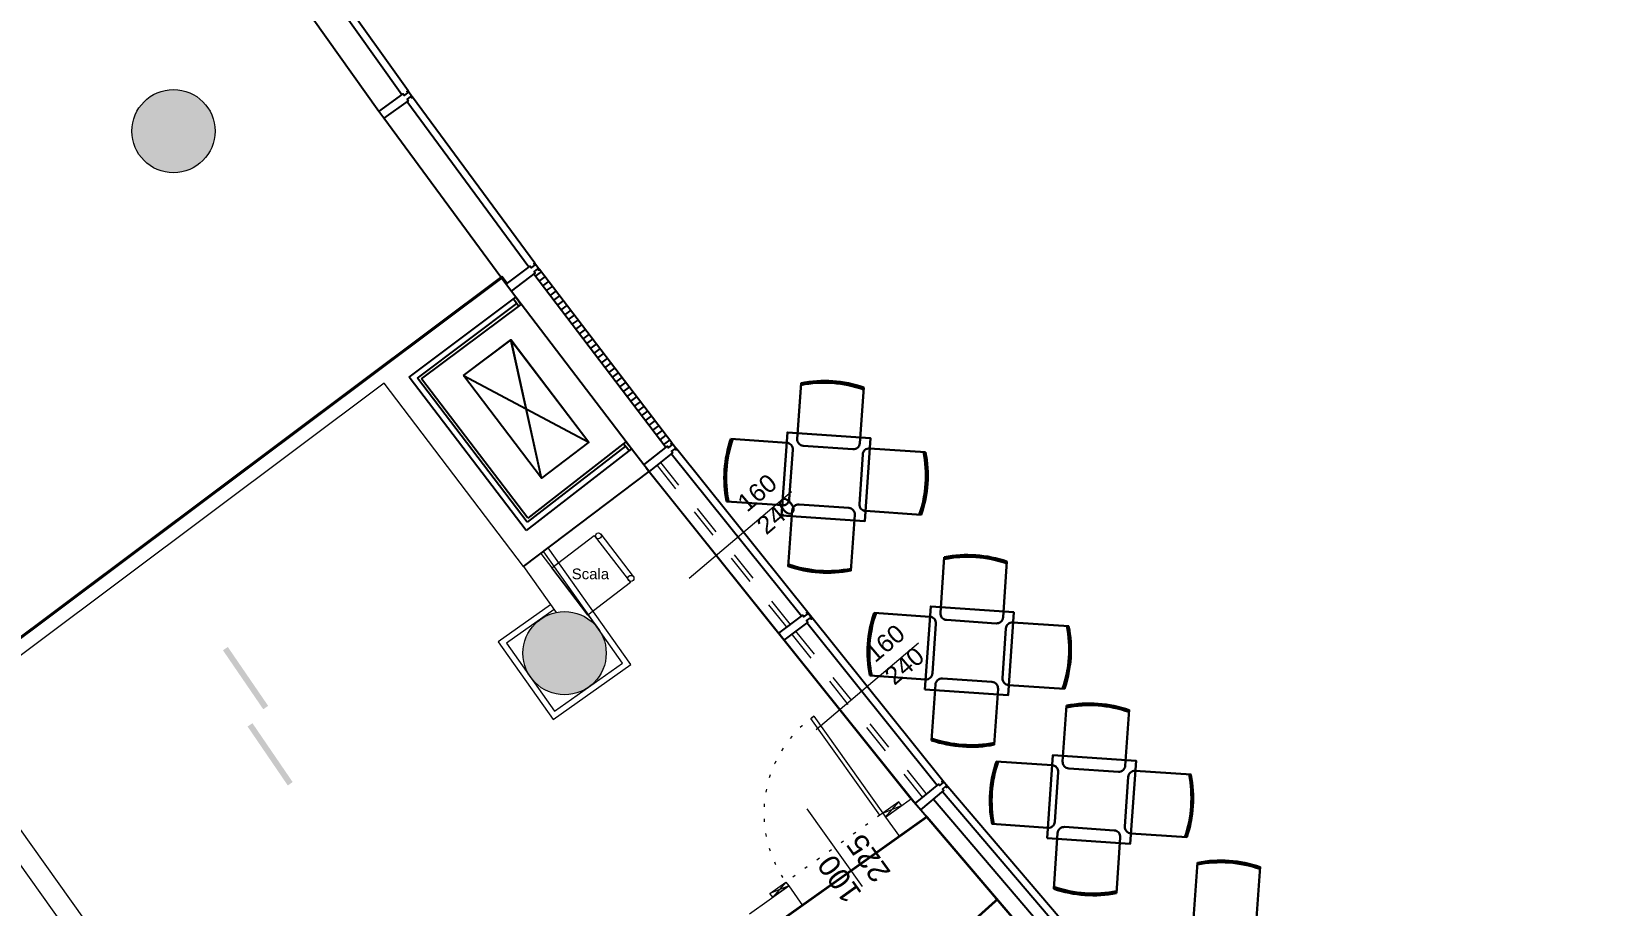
# Model space of a CAD drawing. Header units: centimetres. Extents: x 139057 to 200038, y 34824 to 80516.
# Drawn here: x 175220 to 176551, y 57329 to 58064 of the extents above; entities that cross this region are included whole.
import ezdxf

# ---------------------------------------------------------------- set-up
doc = ezdxf.new("R2010")
doc.units = ezdxf.units.CM
doc.header["$LTSCALE"] = 100
doc.linetypes.add('HIDDEN', pattern=[0.5, 0.25, -0.25])
doc.linetypes.add('HIDDEN4', pattern=[0.125, 0.025, -0.1])
doc.layers.get('0').update_dxf_attribs({"lineweight": 0})
for name, color, linetype in [('0.05', 57, 'Continuous'), ('0.10', 8, 'Continuous'), ('0.10 Intonaco', 8, 'Continuous'), ('0.20 Cartongessi', 70, 'Continuous'), ('0.20 Murature', 50, 'Continuous'), ('0.20 Vetrate', 3, 'Continuous')]:
    doc.layers.add(name, color=color, linetype=linetype)
for name, color, linetype, lineweight in [('410_STRUTTURE_001-AM_0', 7, 'Continuous', 0), ('430_TAVOLATI_001-AM_0', 3, 'Continuous', 0), ('439_TESTI_SERRAMENTI_001-AM_0', 11, 'Continuous', 0), ('440_SIMBOLI_001-AM_0', 31, 'Continuous', 0), ('441_SERRAMENTI_001-AM_0', 1, 'Continuous', 0), ('461_LAYOUT_SCHEMATICO_001-AM_0', 11, 'Continuous', 0), ('468_BAR_001-AM_0', 73, 'Continuous', 0), ('468_BAR_LAYOUT', 73, 'Continuous', 30)]:
    doc.layers.add(name, color=color, linetype=linetype, lineweight=lineweight)
doc.layers.add('giunti ottone', color=7, linetype='Continuous', true_color=0xcbbc95)
doc.styles.add('Arial', font='arial.ttf')
doc.styles.get("Standard").update_dxf_attribs({"font": 'arial.ttf'})

# ---------------------------------------------------------------- blocks, each defined once
blk = doc.blocks.new('PORTA-CELLA_GIR-100')
blk.add_line((50, -44), (50, 36))
at = {"linetype": 'HIDDEN4'}
blk.add_line((3, -4), (100, -4), dxfattribs=at)
at = {"linetype": 'Continuous'}
for points in [[(0, -4), (-16.5, 0)], [(0, 0), (-16.5, -4)], [(100, -4), (116.5, 0)], [(100, 0), (116.5, -4)]]:
    blk.add_lwpolyline(points, dxfattribs=at)
for points in [[(0, 0), (-16.5, 0), (-16.5, -4), (0, -4)], [(100, 0), (116.5, 0), (116.5, -4), (100, -4)]]:
    blk.add_lwpolyline(points, close=True, dxfattribs=at)
blk.add_lwpolyline([(0, -4), (3, -4), (3, -104), (0, -104)], close=True)
at = {"linetype": 'HIDDEN4'}
blk.add_arc((0, -4), 100, 270, 0, dxfattribs=at)
blk = doc.blocks.new('5.0 Sedia')
blk.add_lwpolyline([(28897.1, 6823.6), (28854.3, 6823.6, -0.414214), (28849.3, 6828.6), (28849.3, 6866.6, -0.414214), (28854.3, 6871.6), (28897.1, 6871.6)], format="xyb")
for centre, radius, start, end in [((28807.9, 6847.6), 90.9, 344.6824, 15.3176), ((28807.5, 6847.6), 92.7, 344.9999, 15.0001)]:
    blk.add_arc(centre, radius, start, end)

msp = doc.modelspace()

# ---------------------------------------------------------------- hatches: boundary and pattern name
at = {"layer": '0.05', "ltscale": 50}
h = msp.add_hatch(dxfattribs=at)
h.set_pattern_fill('ANSI31', color=256, scale=1.6, angle=350.66, style=0)
h.set_pattern_definition([(35.66, (173723.226, 66927.636), (-2.9615086, 4.1274528), [])])
h.paths.add_polyline_path([(175647.2, 57863.7), (175646.3, 57863.1), (175645.5, 57864.1), (175642.6, 57862), (175643.5, 57860.7), (175642.4, 57859.8), (175753.4, 57714), (175754.6, 57715), (175755.6, 57713.7), (175758.5, 57715.9), (175757.6, 57717), (175758.5, 57717.7)])
at = {"layer": '410_STRUTTURE_001-AM_0'}
h = msp.add_hatch(color=256, dxfattribs=at)
h.paths.add_polyline_path([(173097.4, 66917.9, 1), (173132.4, 66917.9, 1)])
h.paths.add_polyline_path([(172464, 67114.3), (172425.2, 67124.1), (172393.5, 66998), (172432.3, 66988.3)])
h.paths.add_polyline_path([(172268.8, 66557.1), (172239.6, 66564.2), (172225.4, 66505.9), (172254.6, 66498.8)])
h.paths.add_polyline_path([(171904.4, 66525.1, 1), (171974.4, 66525.1, 1)])
h.paths.add_polyline_path([(171852.2, 66563.6), (171803.4, 66574.4), (171792.5, 66525.6), (171841.4, 66514.8)])
h.paths.add_polyline_path([(171939.5, 67132.4), (171987.8, 67119.6), (172000.7, 67167.9), (171952.3, 67180.7)])
h.paths.add_polyline_path([(172118.8, 67125.7, 1), (172048.8, 67125.7, 1)])
h.paths.add_polyline_path([(171575.4, 65289.1), (171625, 65282.5), (171631.6, 65332.1), (171582, 65338.7)])
h.paths.add_polyline_path([(171698.3, 65301.5, 1), (171768.3, 65301.5, 1)])
h.paths.add_polyline_path([(172000.9, 65312), (171999.5, 65287), (172079.4, 65282.7), (172080.7, 65307.7)])
h.paths.add_polyline_path([(172504.9, 65260.4, 1), (172469.9, 65260.4, 1)])
h.paths.add_polyline_path([(173206.7, 65219.2, 1), (173276.7, 65219.2, 1)])
h.paths.add_polyline_path([(173189.9, 64670.8, 1), (173259.9, 64670.8, 1)])
h.paths.add_polyline_path([(171897.4, 64618.3), (171927.3, 64617.1), (171929.8, 64677), (171899.8, 64678.3)])
h.paths.add_polyline_path([(171707.6, 64680.9, 1), (171637.6, 64680.9, 1)])
h.paths.add_polyline_path([(171506.1, 64661.2), (171555.9, 64656.7), (171560.4, 64706.5), (171510.6, 64711)])
h.paths.add_polyline_path([(171463.9, 64032.1), (171513.9, 64030), (171515.9, 64080), (171466, 64082)])
h.paths.add_polyline_path([(171511.7, 63977.1), (171513.7, 64027), (171463.8, 64029.1), (171461.7, 63979.1)])
h.paths.add_polyline_path([(171605.5, 64055.9, 1), (171675.5, 64055.9, 1)])
h.paths.add_polyline_path([(171905.9, 64101.4), (171881, 64102.4), (171877.7, 64022.4), (171902.7, 64021.4)])
h.paths.add_polyline_path([(173199.6, 64122.3, 1), (173269.6, 64122.3, 1)])
h.paths.add_polyline_path([(173235.6, 63574.9, 1), (173305.6, 63574.9, 1)])
h.paths.add_polyline_path([(172861.4, 63523), (172858.6, 63552.9), (172798.9, 63547.5), (172801.6, 63517.6)])
h.paths.add_polyline_path([(172419.1, 63501.4, 1), (172489.1, 63501.4, 1)])
h.paths.add_polyline_path([(171880.4, 63484.6), (171855.5, 63485.7), (171852, 63405.8), (171877, 63404.7)])
h.paths.add_polyline_path([(171602.6, 63428, 1), (171672.6, 63428, 1)])
h.paths.add_polyline_path([(171448.5, 63390.7), (171498.5, 63390.5), (171498.7, 63440.5), (171448.7, 63440.7)])
h.paths.add_polyline_path([(171461, 62750.1), (171511, 62752.1), (171509, 62802), (171459, 62800.1)])
h.paths.add_polyline_path([(171629.1, 62798.4, 1), (171699.1, 62798.4, 1)])
h.paths.add_polyline_path([(171855.5, 62863.5), (171830.5, 62865), (171825.8, 62785.1), (171850.8, 62783.7)])
h.paths.add_polyline_path([(172533.4, 62914.1, 1), (172463.4, 62914.1, 1)])
h.paths.add_polyline_path([(172926.6, 62958.3), (172922.5, 62988.1), (172863, 62979.9), (172867.1, 62950.1)])
h.paths.add_polyline_path([(173367.8, 63029.8, 1), (173297.8, 63029.8, 1)])
h.paths.add_polyline_path([(173386.2, 62488.4, 1), (173456.2, 62488.4, 1)])
h.paths.add_polyline_path([(172594.1, 62403.9), (172652.5, 62417.8), (172638.6, 62476.2), (172580.2, 62462.3)])
h.paths.add_polyline_path([(171941.8, 62169.4), (171966.3, 62174.2), (171951.2, 62252.7), (171926.7, 62248)])
h.paths.add_polyline_path([(171685.3, 62168.5, 1), (171755.3, 62168.5, 1)])
h.paths.add_polyline_path([(171551.4, 62111.5), (171547.3, 62161.3), (171497.5, 62157.2), (171501.6, 62107.3)])
h.paths.add_polyline_path([(171564.3, 61513.1), (171570.7, 61463.5), (171620.3, 61469.8), (171613.9, 61519.4)])
h.paths.add_polyline_path([(171635.9, 61377.3), (171643.1, 61348.2), (171691.6, 61360.3), (171684.4, 61389.4)])
h.paths.add_polyline_path([(171771.4, 61539.7, 1), (171841.4, 61539.7, 1)])
h.paths.add_polyline_path([(172069.2, 61642.9), (172044.7, 61638.1), (172059.7, 61559.6), (172084.3, 61564.3)])
h.paths.add_polyline_path([(171984.3, 61420.4), (172013.8, 61426.1), (172004.3, 61475.2), (171974.8, 61469.5)])
h.paths.add_polyline_path([(172512.5, 61527.4), (172483, 61521.7), (172492.5, 61472.6), (172522, 61478.3)])
h.paths.add_polyline_path([(172945.8, 61590.3), (172938.9, 61619.4), (172890.2, 61607.9), (172897.2, 61578.7)])
h.paths.add_polyline_path([(173500.6, 61951.8, 1), (173570.6, 61951.8, 1)])
h.paths.add_polyline_path([(173059.6, 61182.9), (173051.1, 61211.7), (173003.2, 61197.4), (173011.7, 61168.7)])
h.paths.add_polyline_path([(172598, 61085.7), (172568.5, 61080), (172578, 61030.9), (172607.5, 61036.6)])
h.paths.add_polyline_path([(172067.7, 60879.1), (172097.1, 60884.8), (172087.6, 60933.9), (172058.2, 60928.2)])
h.paths.add_polyline_path([(171731, 60780.4), (171780.2, 60789.1), (171771.5, 60838.4), (171722.3, 60829.7)])
h.paths.add_polyline_path([(171678.8, 60771.2), (171728, 60779.9), (171719.4, 60829.2), (171670.1, 60820.5)])
h.paths.add_polyline_path([(171771.5, 60289), (171782, 60240.1), (171830.8, 60250.6), (171820.4, 60299.5)])
h.paths.add_polyline_path([(171833.8, 60251.2), (171882.7, 60261.7), (171872.2, 60310.6), (171823.3, 60300.1)])
h.paths.add_polyline_path([(172186.7, 60419.6), (172157.2, 60413.9), (172166.7, 60364.8), (172196.1, 60370.5)])
h.paths.add_polyline_path([(172673.1, 60539.2), (172702.6, 60544.9), (172693.1, 60594), (172663.6, 60588.3)])
h.paths.add_polyline_path([(173205.4, 60730.6), (173195.6, 60758.9), (173148.4, 60742.7), (173158.1, 60714.3)])
h.paths.add_polyline_path([(173311.7, 60297), (173358.2, 60315.4), (173347.1, 60343.3), (173300.7, 60324.8)])
h.paths.add_polyline_path([(172771.8, 60187), (172742.4, 60181.3), (172751.9, 60132.2), (172781.3, 60137.9)])
h.paths.add_polyline_path([(172312.4, 59877.6), (172282.9, 59871.9), (172292.4, 59822.8), (172321.9, 59828.5)])
h.paths.add_polyline_path([(173368.3, 59347.8), (173346.2, 59403.5), (173290.4, 59381.4), (173312.6, 59325.6)])
h.paths.add_polyline_path([(174210.9, 59878.9, 1), (174280.9, 59878.9, 1)])
h.paths.add_polyline_path([(174066.1, 60383.7, 1), (173996.1, 60383.7, 1)])
h.paths.add_polyline_path([(173620.9, 58923.5, 1), (173550.9, 58923.5, 1)])
h.paths.add_polyline_path([(173884.9, 58386.6, 1), (173814.9, 58386.6, 1)])
h.paths.add_polyline_path([(174449.7, 59385, 1), (174519.7, 59385, 1)])
h.paths.add_polyline_path([(174781.9, 58903.2, 1), (174711.9, 58903.2, 1)])
h.paths.add_polyline_path([(175067.1, 58434.5, 1), (174997.1, 58434.5, 1)])
h.paths.add_polyline_path([(175304.4, 57980, 1), (175374.4, 57980, 1)])
h.paths.add_polyline_path([(175703.2, 57540.9, 1), (175633.2, 57540.9, 1)])
h.paths.add_polyline_path([(175196.3, 56374.7, 1), (175126.3, 56374.7, 1)])
h.paths.add_polyline_path([(176052.7, 57118, 1), (175982.7, 57118, 1)])
h.paths.add_polyline_path([(176488.7, 56567.5, 1), (176418.7, 56567.5, 1)])
h.paths.add_polyline_path([(176794.8, 55975.9, 1), (176864.8, 55975.9, 1)])
h.paths.add_polyline_path([(175491.6, 55908.3, 1), (175561.6, 55908.3, 1)])
h.paths.add_polyline_path([(177107.5, 55348.5, 1), (177177.5, 55348.5, 1)])
h.paths.add_polyline_path([(177367.7, 55079.6), (177361, 55098.4), (177342.1, 55091.7), (177348.8, 55072.9)])
h.paths.add_polyline_path([(177392.9, 55032.3), (177376.2, 55079.4), (177347.9, 55069.4), (177364.7, 55022.3)])
h.paths.add_polyline_path([(177483.5, 54775.8), (177493.5, 54747.6), (177540.6, 54764.3), (177530.6, 54792.6)])
at = {"layer": '468_BAR_001-AM_0'}
h = msp.add_hatch(color=253, dxfattribs=at)
h.dxf.hatch_style = 1
h.paths.add_polyline_path([(175385.1, 57546.1), (175419, 57496.6), (175414.9, 57493.7), (175381, 57543.3)])
h = msp.add_hatch(color=253, dxfattribs=at)
h.dxf.hatch_style = 1
h.paths.add_polyline_path([(175405.8, 57482), (175439.6, 57432.5), (175435.5, 57429.6), (175401.7, 57479.2)])

# ---------------------------------------------------------------- linework, layer by layer
at = {"layer": '0.05'}
for p, q in [((175648.9, 57688.1, 0), (175623.1, 57804.4, 0)), ((175648.9, 57688.1, 0), (175623.2, 57804.4, 0)), ((175583.2, 57774.5, 0), (175688.7, 57718.3, 0)), ((175583.2, 57774.5, 0), (175688.7, 57718.3, 0))]:
    msp.add_line(p, q, dxfattribs=at)
at = {"layer": '0.05', "elevation": 0}
for points in [[(175583.2, 57774.5), (175623.1, 57804.4), (175688.7, 57718.3), (175648.9, 57688.1), (175583.2, 57774.5)], [(175583.3, 57774.5), (175623.2, 57804.4), (175688.7, 57718.3), (175648.9, 57688.1), (175583.3, 57774.5)]]:
    msp.add_lwpolyline(points, dxfattribs=at)
at = {"layer": '0.10'}
for p, q in [((175531.4, 58010.5, 0), (175431.1, 58151.5, 0)), ((175536.6, 58013.9, 0), (175436, 58155.2, 0)), ((175638.1, 57865.5, 0), (175535.6, 58004.8, 0)), ((175643.3, 57868.9, 0), (175540.4, 58008.6, 0)), ((175753.4, 57714, 0), (175642.4, 57859.8, 0)), ((175758.5, 57717.7, 0), (175647.2, 57863.7, 0)), ((175867.3, 57571.9, 0), (175757.9, 57708.6, 0)), ((175986.3, 57433.6, 0), (175762.5, 57712.6, 0)), ((175981.3, 57429.7, 0), (175871.8, 57566.4, 0)), ((176211.7, 57169, 0), (175990.5, 57428.6, 0)), ((176089.4, 57303, 0), (175985.9, 57424.4, 0))]:
    msp.add_line(p, q, dxfattribs=at)
at = {"layer": '0.10', "elevation": 0}
msp.add_lwpolyline([(175614.6, 57857.2), (175516.3, 57990.8), (175512.1, 57996.6), (175411.6, 58137.8), (175407.5, 58143.6), (175309.2, 58286.5)], dxfattribs=at)
at = {"layer": '0.10', "ltscale": 50, "elevation": 0}
for points in [[(175724.4, 57712.7), (175627.2, 57840.4)], [(175736.7, 57696.8), (175963, 57414.7), (175967.6, 57409.2), (176188.8, 57149.7)], [(175739.2, 57693.7), (175953.8, 57425.6), (175958.3, 57420.2), (175967.6, 57409.2)], [(175978.4, 57418.1), (176081.8, 57296.7)]]:
    msp.add_lwpolyline(points, dxfattribs=at)
at = {"layer": '0.10 Intonaco'}
for p, q in [((175615.4, 57857.8, 0), (174927.6, 57342.7, 0)), ((175619.9, 57851.8, 0), (175615.4, 57857.8, 0))]:
    msp.add_line(p, q, dxfattribs=at)
at = {"layer": '0.20 Cartongessi'}
for p, q in [((175627.2, 57840.4, 0), (175631.7, 57834.3, 0)), ((175548, 57771.7, 0), (175631.7, 57834.3, 0)), ((175637.2, 57654.6, 0), (175548, 57771.7, 0)), ((175719.8, 57718.6, 0), (175637.2, 57654.6, 0)), ((175724.4, 57712.7, 0), (175719.8, 57718.6, 0))]:
    msp.add_line(p, q, dxfattribs=at)
at = {"layer": '0.20 Cartongessi', "color": 8}
for p, q in [((175544.5, 57772.2, 0), (175628.2, 57834.9, 0)), ((175625.2, 57838.9, 0), (175629.7, 57832.8, 0)), ((175636.7, 57651.1, 0), (175544.5, 57772.2, 0)), ((175719.4, 57715.1, 0), (175636.7, 57651.1, 0)), ((175722.4, 57711.1, 0), (175717.8, 57717.1, 0))]:
    msp.add_line(p, q, dxfattribs=at)
at = {"layer": '0.20 Murature', "color": 3}
for p, q in [((175615.2, 57856.4, 0), (174922.2, 57337.5, 0)), ((175627.2, 57840.4, 0), (175615.2, 57856.4, 0)), ((175537.5, 57773.2, 0), (175627.2, 57840.4, 0)), ((175635.8, 57644.1, 0), (175537.5, 57773.2, 0)), ((175724.4, 57712.7, 0), (175635.8, 57644.1, 0)), ((175734.8, 57699.3, 0), (175724.4, 57712.7, 0)), ((175633.7, 57613.7, 0), (175739.2, 57693.7))]:
    msp.add_line(p, q, dxfattribs=at)
at = {"layer": '0.20 Vetrate', "elevation": 0}
for points in [[(175512.1, 57996.6), (175532.6, 58011.4), (175533.5, 58010.1), (175536.5, 58012.2), (175535.7, 58013.3), (175536.6, 58013.9), (175540.4, 58008.7), (175539.5, 58008), (175538.7, 58009.1), (175535.8, 58007), (175536.7, 58005.6), (175516.3, 57990.8)], [(175619.1, 57851.2), (175639.3, 57866.3), (175640.3, 57865.1), (175643.2, 57867.2), (175642.4, 57868.3), (175643.3, 57869), (175647.2, 57863.7), (175646.3, 57863.1), (175645.5, 57864.1), (175642.6, 57862), (175643.5, 57860.7), (175623.3, 57845.5)], [(175967.6, 57409.2), (175987, 57425.3), (175986, 57426.5), (175988.8, 57428.9), (175989.6, 57427.9), (175990.5, 57428.6), (175986.3, 57433.6), (175985.5, 57432.9), (175986.3, 57431.8), (175983.5, 57429.5), (175982.5, 57430.8), (175963, 57414.7)]]:
    msp.add_lwpolyline(points, dxfattribs=at)
at = {"layer": '0.20 Vetrate', "extrusion": (1.51462e-08, -1.89321e-08, 1), "elevation": 0}
msp.add_lwpolyline([(175739.2, 57693.7), (175734.8, 57699.3), (175754.6, 57715), (175755.6, 57713.7), (175758.4, 57715.9), (175757.6, 57717), (175758.5, 57717.7), (175762.5, 57712.6), (175761.7, 57711.9), (175760.8, 57712.9), (175758, 57710.7), (175759, 57709.4), (175739.2, 57693.7)], dxfattribs=at)
at = {"layer": '0.20 Vetrate', "elevation": 0}
msp.add_lwpolyline([(175848.2, 57557.6), (175868.4, 57572.8), (175869.4, 57571.5), (175872.3, 57573.7), (175871.5, 57574.7), (175872.4, 57575.3), (175876.3, 57570.2), (175875.4, 57569.5), (175874.6, 57570.6), (175871.7, 57568.4), (175872.7, 57567.1), (175852.5, 57551.9)], close=True, dxfattribs=at)
at = {"layer": '410_STRUTTURE_001-AM_0'}
for centre in [(175339.4, 57980, 0), (175339.4, 57980, 0), (175668.2, 57540.9, 0), (175668.2, 57540.9, 0)]:
    msp.add_circle(centre, 35, dxfattribs=at)
at = {"layer": '430_TAVOLATI_001-AM_0', "color": 2}
msp.add_line((175278.1, 57268.3, 0), (175134.8, 57469.2, 0), dxfattribs=at)
at = {"layer": '430_TAVOLATI_001-AM_0'}
for points, elevation in [([(175516.5, 57767.9), (174928.9, 57327.9)], 0), ([(175633.7, 57613.7), (175516.6, 57767.9)], 0), ([(175656.5, 57581.6), (175612.4, 57550.4), (175658.7, 57485.1), (175723.9, 57531.3), (175654.5, 57629.4)], 52.9), ([(175650.4, 57626.2), (175697.8, 57559.4)], 0), ([(175633.7, 57613.7), (175661.1, 57575.2)], 0), ([(175659.4, 57577.6), (175619.4, 57549.2), (175659.8, 57492.1), (175717, 57532.5), (175676.5, 57589.7)], 52.9), ([(175938.1, 57403.1), (175949.7, 57386.8)], -53.8)]:
    msp.add_lwpolyline(points, dxfattribs=dict(at, elevation=elevation))
at = {"layer": '430_TAVOLATI_001-AM_0', "color": 2, "elevation": -53.7}
msp.add_lwpolyline([(175142.4, 57487.8), (175297.7, 57270.2)], dxfattribs=at)
at = {"layer": '430_TAVOLATI_001-AM_0', "extrusion": (-1.62921e-09, -1.15981e-09, 1), "elevation": -53.8}
for points in [[(175938.1, 57403.1), (175959.8, 57418.6)], [(175949.7, 57386.8), (175972.7, 57403.2)]]:
    msp.add_lwpolyline(points, dxfattribs=at)
at = {"layer": '430_TAVOLATI_001-AM_0', "extrusion": (7.13341e-05, 5.05047e-05, 1), "elevation": -38.3}
for points in [[(175823.6, 57321.7), (175856.6, 57345.1)], [(175856.6, 57345.1), (175868.2, 57328.8)]]:
    msp.add_lwpolyline(points, dxfattribs=at)
at = {"layer": '440_SIMBOLI_001-AM_0', "lineweight": 5, "ltscale": 5}
msp.add_line((175648.3, 57624.7, 0), (175695.8, 57562.4, 0), dxfattribs=at)
at = {"layer": '440_SIMBOLI_001-AM_0', "lineweight": 5, "ltscale": 5, "elevation": 0}
msp.add_lwpolyline([(175698.7, 57641.1), (175726, 57605.3)], dxfattribs=at)
msp.add_lwpolyline([(175687.7, 57573), (175657.4, 57612.8), (175693.2, 57640), (175723.5, 57600.3)], close=True, dxfattribs=at)
at = {"layer": '440_SIMBOLI_001-AM_0', "lineweight": 5, "ltscale": 5}
for centre in [(175696.7, 57639.6, 0), (175724, 57603.8, 0)]:
    msp.add_circle(centre, 2.5, dxfattribs=at)
at = {"layer": '441_SERRAMENTI_001-AM_0', "linetype": 'HIDDEN', "elevation": 0}
for points in [[(175854.9, 57562.6), (175858, 57565), (175749, 57701.3), (175745.9, 57698.8), (175853.8, 57563.8)], [(175862.4, 57559.5), (175972.3, 57422.3), (175969.2, 57419.7), (175859.3, 57557)]]:
    msp.add_lwpolyline(points, close=True, dxfattribs=at)
at = {"layer": '441_SERRAMENTI_001-AM_0', "elevation": 0}
for points in [[(175772.9, 57604), (175858.9, 57676.8)], [(175879.7, 57476.7), (175965.7, 57549.5)]]:
    msp.add_lwpolyline(points, dxfattribs=at)
at = {"layer": '461_LAYOUT_SCHEMATICO_001-AM_0', "elevation": 0}
for points in [[(175850.6, 57656.7), (175920.5, 57651.9), (175925.3, 57721.7), (175855.5, 57726.6)], [(175971.1, 57510.3), (176040.9, 57505.5), (176045.8, 57575.3), (175975.9, 57580.2)], [(176073.9, 57385.4), (176143.7, 57380.6), (176148.5, 57450.4), (176078.7, 57455.2)]]:
    msp.add_lwpolyline(points, close=True, dxfattribs=at)
at = {"layer": '468_BAR_LAYOUT', "elevation": 0}
for points in [[(175850.7, 57656.7), (175920.5, 57651.9), (175925.4, 57721.7), (175855.5, 57726.6)], [(175971.1, 57510.3), (176041, 57505.5), (176045.8, 57575.3), (175976, 57580.2)], [(176073.9, 57385.4), (176143.7, 57380.6), (176148.6, 57450.4), (176078.7, 57455.2)]]:
    msp.add_lwpolyline(points, close=True, dxfattribs=at)
at = {"layer": 'giunti ottone', "linetype": 'Continuous', "lineweight": 18, "const_width": 2, "elevation": 0}
msp.add_lwpolyline([(174980.3, 55564.7, -0.590884), (175036.8, 55541.4), (175135.1, 55139.5), (175136.7, 55135.1), (175797.7, 55373.2), (175684.2, 55688.3), (176834.5, 56102.7), (176837.6, 56097.5), (176908.9, 56139.1), (176874.8, 56194.2), (176730.2, 56428), (176624, 56582), (176532.2, 56714.9), (176415.9, 56627.3), (176182.9, 56929.3), (176298.4, 57018.5), (176221, 57111.1), (176193.4, 57144.3), (176075.6, 57282.4), (175972.7, 57403.2), (175851.5, 57317), (175882, 57273.8), (175865.7, 57262.2)], format="xyb", dxfattribs=at)
at = {"layer": 'giunti ottone', "linetype": 'Continuous', "lineweight": 18, "const_width": 2, "elevation": 2.1}
msp.add_lwpolyline([(176031.9, 57333.7), (175899.5, 57214.7)], dxfattribs=at)

# ---------------------------------------------------------------- block references
at = {"layer": '441_SERRAMENTI_001-AM_0', "rotation": 215.4464316214764}
msp.add_blockref('PORTA-CELLA_GIR-100', (175938.1, 57403.1, -53.8), dxfattribs=at)
at = {"layer": '461_LAYOUT_SCHEMATICO_001-AM_0', "yscale": 1.1, "zscale": 1.1}
for p, xscale, rotation in [((166170.7, 26579.6, 0), -1.1, 266.0161586501684), ((206996.3, 47983.8, 0), -1.1, 356.0372846238156), ((143751.6, 52286.8, 0), 1.1, 356.1781840099794), ((170553.1, 89841.5, 0), 1.1, 266.0584105974643), ((166291.2, 26433.2, 0), -1.1, 266.0161586501684), ((207116.8, 47837.4, 0), -1.1, 356.0372846238156), ((143872.1, 52140.4, 0), 1.1, 356.1781840099794), ((170673.5, 89695.1, 0), 1.1, 266.0584105974643), ((166394, 26308.3, 0), -1.1, 266.0161586501684), ((207219.5, 47712.5, 0), -1.1, 356.0372846238156), ((143974.9, 52015.5, 0), 1.1, 356.1781840099794), ((170776.3, 89570.2, 0), 1.1, 266.0584105974643), ((166504.1, 26176.2, 0), -1.1, 266.0161586501684)]:
    msp.add_blockref('5.0 Sedia', p, dxfattribs=dict(at, xscale=xscale, rotation=rotation))
at = {"layer": '468_BAR_LAYOUT', "yscale": 1.1, "zscale": 1.1}
for p, xscale, rotation in [((166170.8, 26579.6, 0), -1.1, 266.0161586501684), ((206996.4, 47983.8, 0), -1.1, 356.0372846238156), ((143751.7, 52286.8, 0), 1.1, 356.1781840099794), ((170553.1, 89841.5, 0), 1.1, 266.0584105974643), ((166291.2, 26433.2, 0), -1.1, 266.0161586501684), ((207116.8, 47837.4, 0), -1.1, 356.0372846238156), ((143872.1, 52140.4, 0), 1.1, 356.1781840099794), ((170673.5, 89695.1, 0), 1.1, 266.0584105974643), ((166394, 26308.3, 0), -1.1, 266.0161586501684), ((207219.6, 47712.5, 0), -1.1, 356.0372846238156), ((143974.9, 52015.5, 0), 1.1, 356.1781840099794), ((170776.3, 89570.2, 0), 1.1, 266.0584105974643), ((166504.1, 26176.2, 0), -1.1, 266.0161586501684)]:
    msp.add_blockref('5.0 Sedia', p, dxfattribs=dict(at, xscale=xscale, rotation=rotation))

# ---------------------------------------------------------------- texts
at = {"layer": '439_TESTI_SERRAMENTI_001-AM_0', "char_height": 30, "attachment_point": 1, "rotation": 40.3888, "style": 'Arial'}
for insert in [(175811.9, 57670.3, 0), (175919.5, 57543.7, 0)]:
    msp.add_mtext_dynamic_manual_height_columns('{\\H0.5x;160\\P240}', width=27.11, gutter_width=300, heights=[0], dxfattribs=dict(at, insert=insert))
at = {"layer": '439_TESTI_SERRAMENTI_001-AM_0', "insert": (175899.2, 57376.7, -53.8), "char_height": 18, "width": 50.162, "attachment_point": 6, "rotation": 125.7216}
msp.add_mtext('100\\P225', dxfattribs=at)
at = {"layer": '440_SIMBOLI_001-AM_0', "lineweight": 5, "ltscale": 5, "insert": (175674.2, 57612.1), "char_height": 9, "attachment_point": 1, "style": 'Arial'}
msp.add_mtext_dynamic_manual_height_columns('\\pxt0.90178;Scala', width=81.351, gutter_width=300, heights=[0], dxfattribs=at)

doc.saveas('drawing.dxf')
